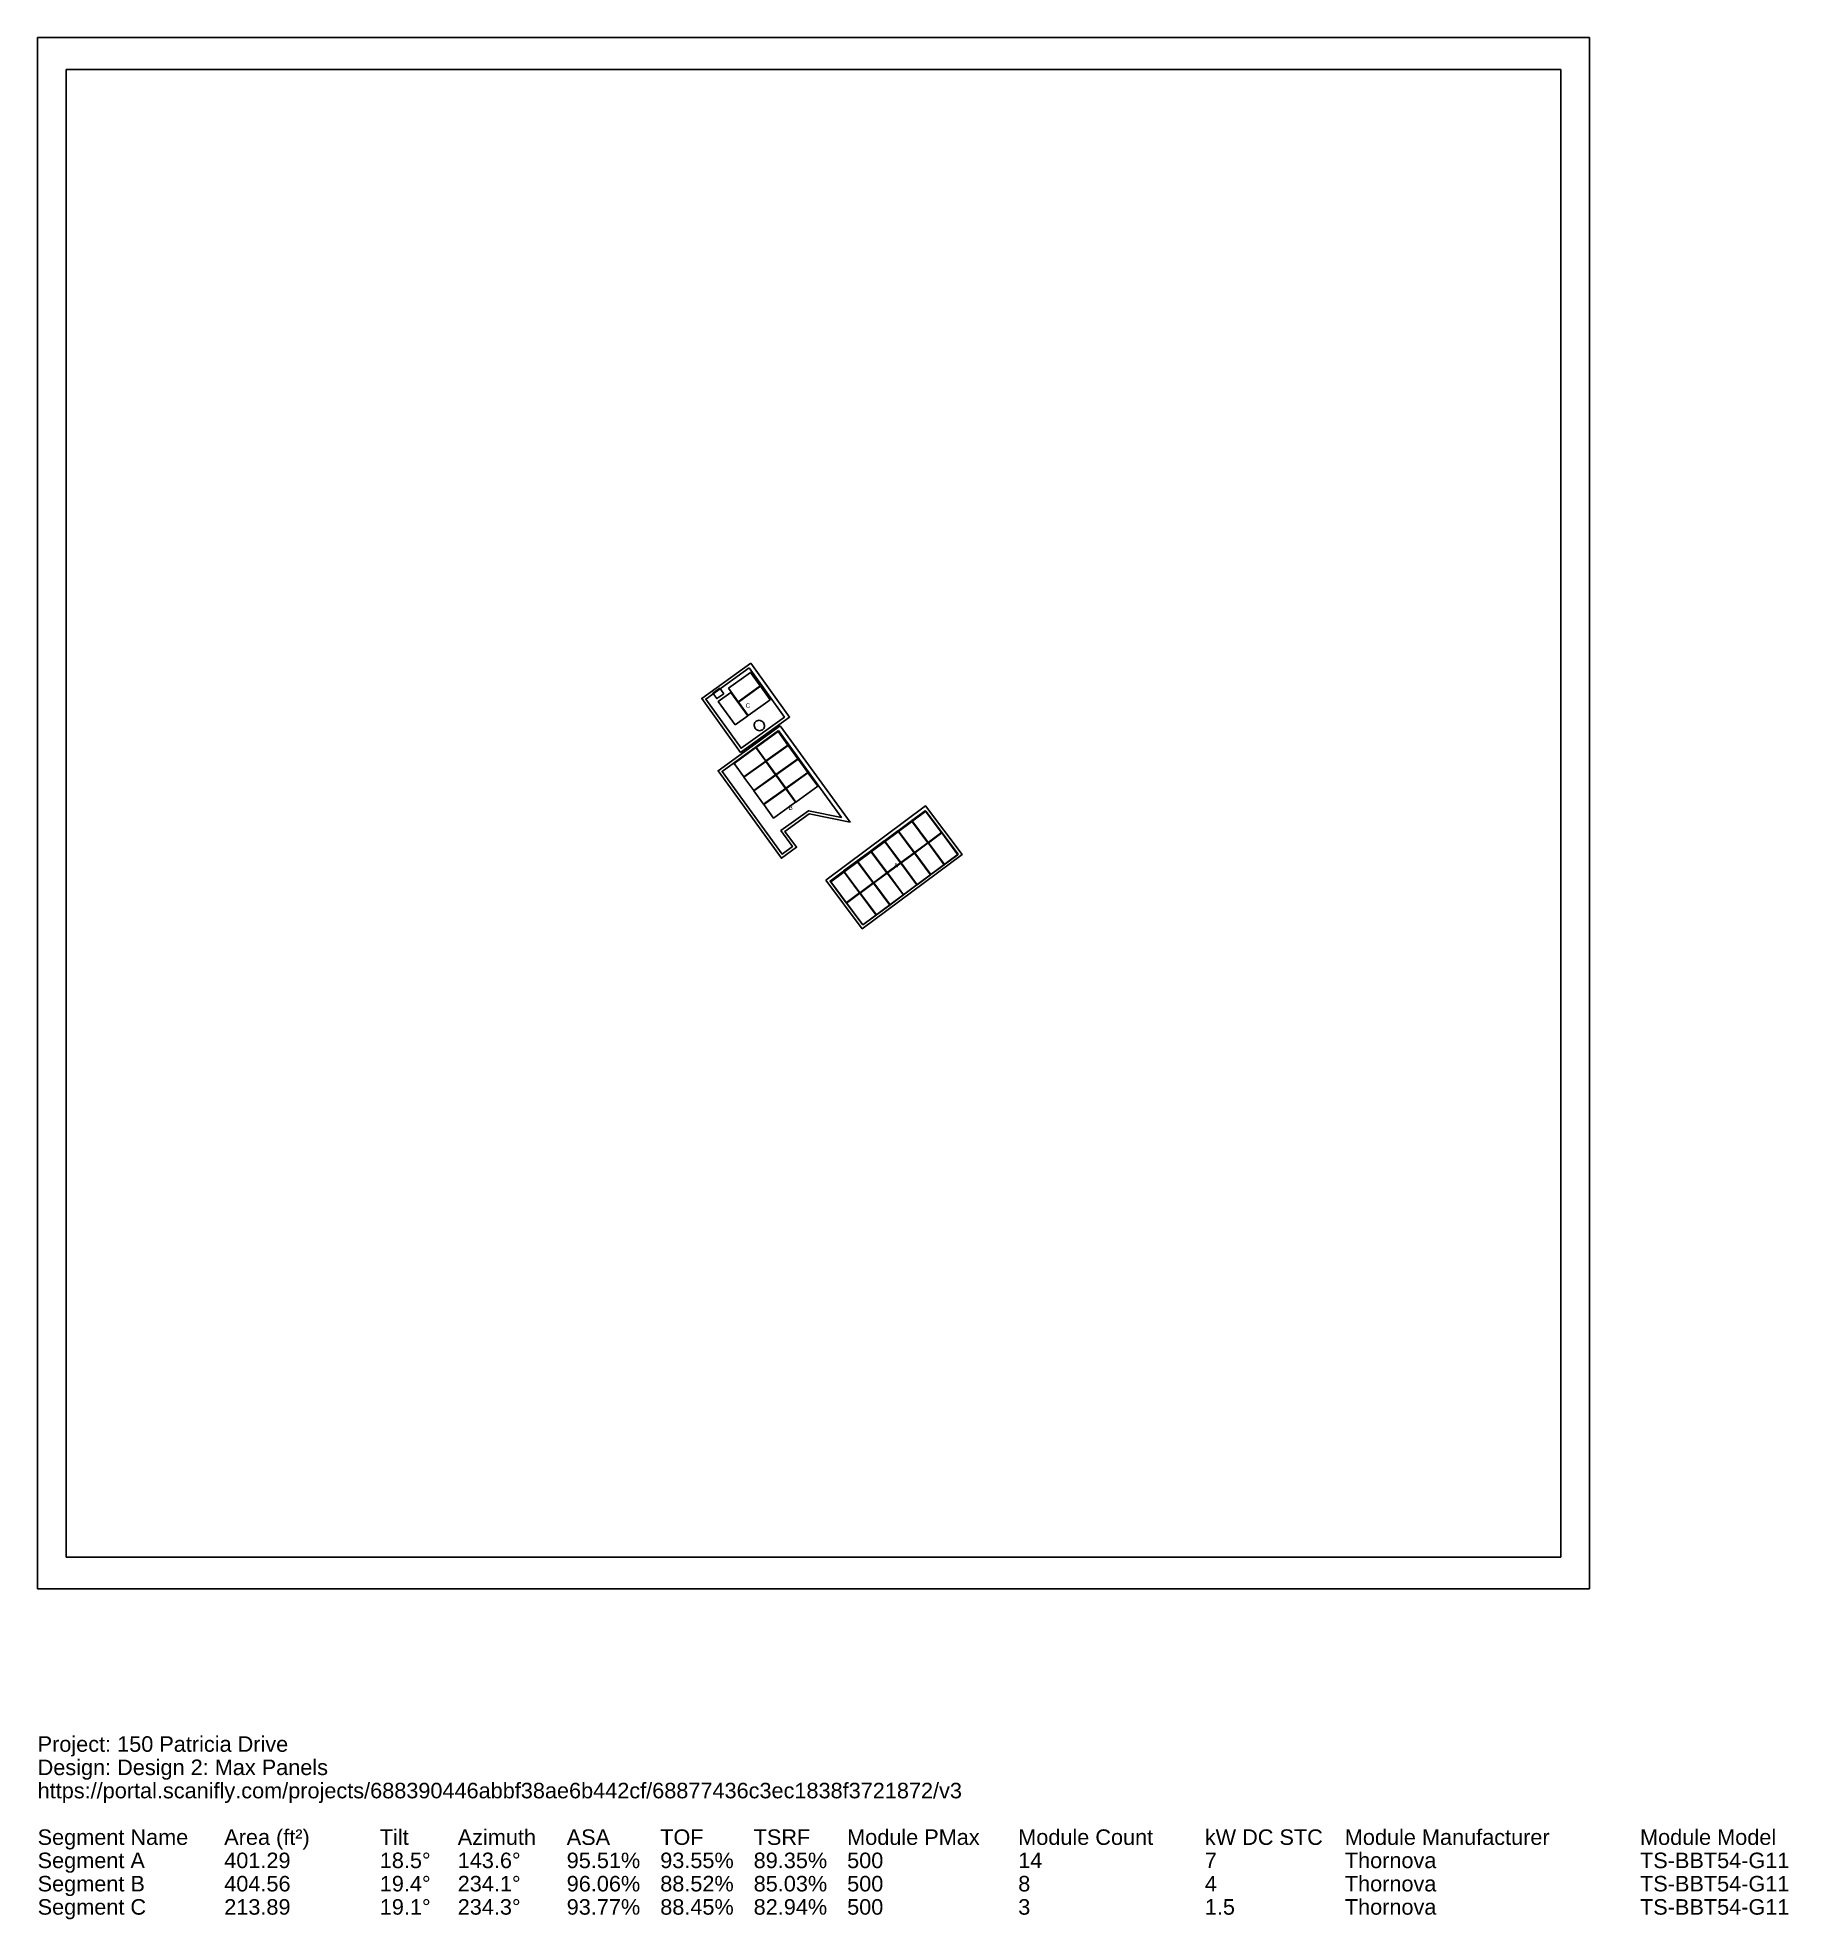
# Model space of a CAD drawing. Header units: inches. Extents: x -2089 to 2624, y -2978 to 2089.
import ezdxf

# ---------------------------------------------------------------- set-up
doc = ezdxf.new("R2010")
doc.units = ezdxf.units.IN
doc.header["$MEASUREMENT"] = 0
for name, color, linetype in [('ground', 7, 'Continuous'), ('Segment A-keepouts', 1, 'Continuous'), ('Segment A-modules', 150, 'Continuous'), ('Segment A-outlines', 7, 'Continuous'), ('Segment B-keepouts', 1, 'Continuous'), ('Segment B-modules', 150, 'Continuous'), ('Segment B-outlines', 7, 'Continuous'), ('Segment C-keepouts', 1, 'Continuous'), ('Segment C-modules', 150, 'Continuous'), ('Segment C-outlines', 7, 'Continuous'), ('segment-annotations', 7, 'Continuous')]:
    doc.layers.add(name, color=color, linetype=linetype)
doc.styles.get("Standard").update_dxf_attribs({"font": 'arial.ttf'})
picture_1 = doc.add_image_def('image1.jpg', size_in_pixel=(1024, 1024))
picture_2 = doc.add_image_def('image2.jpg', size_in_pixel=(5109, 5087))

msp = doc.modelspace()

# ---------------------------------------------------------------- linework, layer by layer
at = {"layer": 'Segment A-keepouts'}
msp.add_lwpolyline([(46.2, -184.5), (302.2, 5.8), (389, -109.8), (133, -300.2), (46.2, -184.5)], close=True, dxfattribs=at)
at = {"layer": 'Segment A-modules'}
for points in [[(308.5, -78.6), (344.4, -52.1), (300.7, 6.6), (264.8, -19.9), (308.5, -78.6)], [(235, -132.8), (271, -106.3), (227.3, -47.6), (191.3, -74), (235, -132.8)], [(271.8, -105.7), (307.7, -79.2), (264, -20.5), (228.1, -47), (271.8, -105.7)], [(198.3, -159.9), (234.2, -133.4), (190.5, -74.6), (154.6, -101.1), (198.3, -159.9)], [(316.1, -165.2), (352, -138.7), (308.3, -80), (272.3, -106.5), (316.1, -165.2)], [(352.8, -138.1), (388.7, -111.6), (345, -52.9), (309.1, -79.4), (352.8, -138.1)], [(124.8, -214), (160.8, -187.6), (117, -128.8), (81.1, -155.3), (124.8, -214)], [(161.6, -187), (197.5, -160.5), (153.8, -101.7), (117.8, -128.2), (161.6, -187)], [(242.6, -219.4), (278.5, -192.9), (234.8, -134.1), (198.9, -160.6), (242.6, -219.4)], [(279.3, -192.3), (315.3, -165.8), (271.5, -107.1), (235.6, -133.6), (279.3, -192.3)], [(88.1, -241.1), (124, -214.6), (80.3, -155.9), (44.4, -182.4), (88.1, -241.1)], [(169.1, -273.5), (205.1, -247.1), (161.3, -188.3), (125.4, -214.8), (169.1, -273.5)], [(205.9, -246.5), (241.8, -220), (198.1, -161.2), (162.1, -187.7), (205.9, -246.5)], [(132.4, -300.6), (168.3, -274.1), (124.6, -215.4), (88.7, -241.9), (132.4, -300.6)]]:
    msp.add_lwpolyline(points, close=True, dxfattribs=at)
at = {"layer": 'Segment A-outlines'}
msp.add_lwpolyline([(32.9, -180.2), (301.8, 19.7), (400, -111.1), (131.1, -311)], close=True, dxfattribs=at)
at = {"layer": 'Segment B-keepouts'}
msp.add_lwpolyline([(-94.2, 222.6), (75.2, -11), (-13.4, 7), (-87.7, -46.8), (-56.6, -89.6), (-84.8, -110.1), (-246.3, 112.6), (-94.2, 222.6)], close=True, dxfattribs=at)
at = {"layer": 'Segment B-modules'}
for points in [[(-154.2, 177.3), (-128, 141.2), (-69, 183.7), (-95.1, 219.9), (-154.2, 177.3)], [(-214, 134.2), (-187.9, 98), (-128.8, 140.6), (-155, 176.8), (-214, 134.2)], [(-127.4, 140.4), (-101.3, 104.2), (-42.2, 146.8), (-68.4, 182.9), (-127.4, 140.4)], [(-187.3, 97.2), (-161.1, 61), (-102.1, 103.6), (-128.2, 139.8), (-187.3, 97.2)], [(-160.5, 60.2), (-134.4, 24.1), (-75.3, 66.6), (-101.5, 102.8), (-160.5, 60.2)], [(-100.7, 103.4), (-74.5, 67.2), (-15.5, 109.8), (-41.6, 146), (-100.7, 103.4)], [(-74, 66.4), (-47.8, 30.2), (11.3, 72.8), (-14.9, 109), (-74, 66.4)], [(-133.8, 23.2), (-107.6, -12.9), (-48.6, 29.7), (-74.7, 65.8), (-133.8, 23.2)]]:
    msp.add_lwpolyline(points, close=True, dxfattribs=at)
at = {"layer": 'Segment B-outlines'}
msp.add_lwpolyline([(-89.7, 235.7), (98.3, -23.6), (-11.3, -1.4), (-76.9, -48.8), (-45.8, -91.7), (-86.3, -121), (-257.1, 114.6)], close=True, dxfattribs=at)
at = {"layer": 'Segment C-keepouts'}
for points in [[(-173.5, 391.2), (-78.3, 258.8), (-194.9, 174.9), (-290.1, 307.3), (-173.5, 391.2)], [(-241.8, 322), (-252.2, 336.6), (-270.8, 323.3), (-260.3, 308.7), (-241.8, 322)], [(-146.7, 250.3), (-144, 250), (-141.4, 249.3), (-138.9, 248), (-136.8, 246.2), (-135, 244.1), (-133.6, 241.7), (-132.7, 239.1), (-132.2, 236.4), (-132.4, 233.6), (-133, 231), (-134.1, 228.6), (-135.7, 226.5), (-137.7, 224.8), (-140, 223.5), (-142.5, 222.7), (-145.2, 222.4), (-147.9, 222.7), (-150.5, 223.5), (-152.9, 224.8), (-155.1, 226.5), (-156.9, 228.6), (-158.3, 231), (-159.2, 233.6), (-159.6, 236.4), (-159.5, 239.1), (-158.9, 241.7), (-157.7, 244.1), (-156.1, 246.2), (-154.1, 248), (-151.8, 249.3), (-149.3, 250), (-146.7, 250.3)]]:
    msp.add_lwpolyline(points, close=True, dxfattribs=at)
at = {"layer": 'Segment C-modules'}
for points in [[(-229, 336.6), (-203, 300.3), (-143.7, 342.9), (-169.8, 379.2), (-229, 336.6)], [(-211.3, 238.1), (-177.1, 262.7), (-222.2, 325.4), (-256.4, 300.8), (-211.3, 238.1)], [(-202.4, 299.5), (-176.3, 263.3), (-117.1, 305.9), (-143.1, 342.1), (-202.4, 299.5)]]:
    msp.add_lwpolyline(points, close=True, dxfattribs=at)
at = {"layer": 'Segment C-outlines'}
msp.add_lwpolyline([(-169, 404.3), (-64.4, 258.9), (-196.3, 164), (-300.9, 309.4)], close=True, dxfattribs=at)

# ---------------------------------------------------------------- texts
at = {"layer": 'info-table', "attachment_point": 1}
for s, insert, char_height in [('Project: 150 Patricia Drive', (-2088.6, -2485.4), 41.772), ('Design: Design 2: Max Panels', (-2088.6, -2548.1), 41.772), ('https://portal.scanifly.com/projects/688390446abbf38ae6b442cf/68877436c3ec1838f3721872/v3', (-2088.6, -2610.7), 41.772), ('Segment Name', (-2088.6, -2736.1), 41.772), ('Area (ft²)', (-1586.3, -2736.1), 41.77), ('Tilt', (-1167.6, -2736.1), 41.77), ('Azimuth', (-957.8, -2736.1), 41.77), ('ASA', (-664.4, -2736.1), 41.77), ('TOF', (-412.7, -2736.1), 41.77), ('TSRF', (-161.1, -2736.1), 41.77), ('Module PMax', (90.5, -2736.1), 41.772), ('Module Count', (551, -2736.1), 41.772), ('kW DC STC', (1053.3, -2736.1), 41.77), ('Module Manufacturer', (1430.2, -2736.1), 41.772), ('Module Model', (2224.9, -2736.1), 41.772), ('Segment A', (-2088.6, -2798.7), 41.77), ('401.29', (-1586.3, -2798.7), 41.77), ('18.5°', (-1167.6, -2798.7), 41.77), ('143.6°', (-957.8, -2798.7), 41.77), ('95.51%', (-664.4, -2798.7), 41.77), ('93.55%', (-412.7, -2798.7), 41.77), ('89.35%', (-161.1, -2798.7), 41.77), ('500', (90.5, -2798.7), 41.77), ('14', (551, -2798.7), 41.77), ('7', (1053.3, -2798.7), 41.8), ('Thornova', (1430.2, -2798.7), 41.77), ('TS-BBT54-G11', (2224.9, -2798.7), 41.772), ('Segment B', (-2088.6, -2861.4), 41.77), ('404.56', (-1586.3, -2861.4), 41.77), ('19.4°', (-1167.6, -2861.4), 41.77), ('234.1°', (-957.8, -2861.4), 41.77), ('96.06%', (-664.4, -2861.4), 41.77), ('88.52%', (-412.7, -2861.4), 41.77), ('85.03%', (-161.1, -2861.4), 41.77), ('500', (90.5, -2861.4), 41.77), ('8', (551, -2861.4), 41.8), ('4', (1053.3, -2861.4), 41.8), ('Thornova', (1430.2, -2861.4), 41.77), ('TS-BBT54-G11', (2224.9, -2861.4), 41.772), ('Segment C', (-2088.6, -2924), 41.77), ('213.89', (-1586.3, -2924), 41.77), ('19.1°', (-1167.6, -2924), 41.77), ('234.3°', (-957.8, -2924), 41.77), ('93.77%', (-664.4, -2924), 41.77), ('88.45%', (-412.7, -2924), 41.77), ('82.94%', (-161.1, -2924), 41.77), ('500', (90.5, -2924), 41.77), ('3', (551, -2924), 41.8), ('1.5', (1053.3, -2924), 41.77), ('Thornova', (1430.2, -2924), 41.77), ('TS-BBT54-G11', (2224.9, -2924), 41.772)]:
    msp.add_mtext(s, dxfattribs=dict(at, insert=insert, char_height=char_height))
at = {"layer": 'segment-annotations'}
for s, p in [('C', (-182.7, 284.1)), ('B', (-67, 9.1)), ('A', (216.5, -145.7))]:
    msp.add_text(s, height=12, dxfattribs=at).set_placement(p)

# ---------------------------------------------------------------- pictures from other files: only their frames are drawn
image = msp.add_image(picture_2, insert=(-2011.4, -2002.8), size_in_units=(4022.8, 4005.5))
at = {"layer": 'ground'}
image = msp.add_image(picture_1, insert=(-2088.6, -2088.6), size_in_units=(4177.2, 4177.2), dxfattribs=at)

doc.saveas('drawing.dxf')
